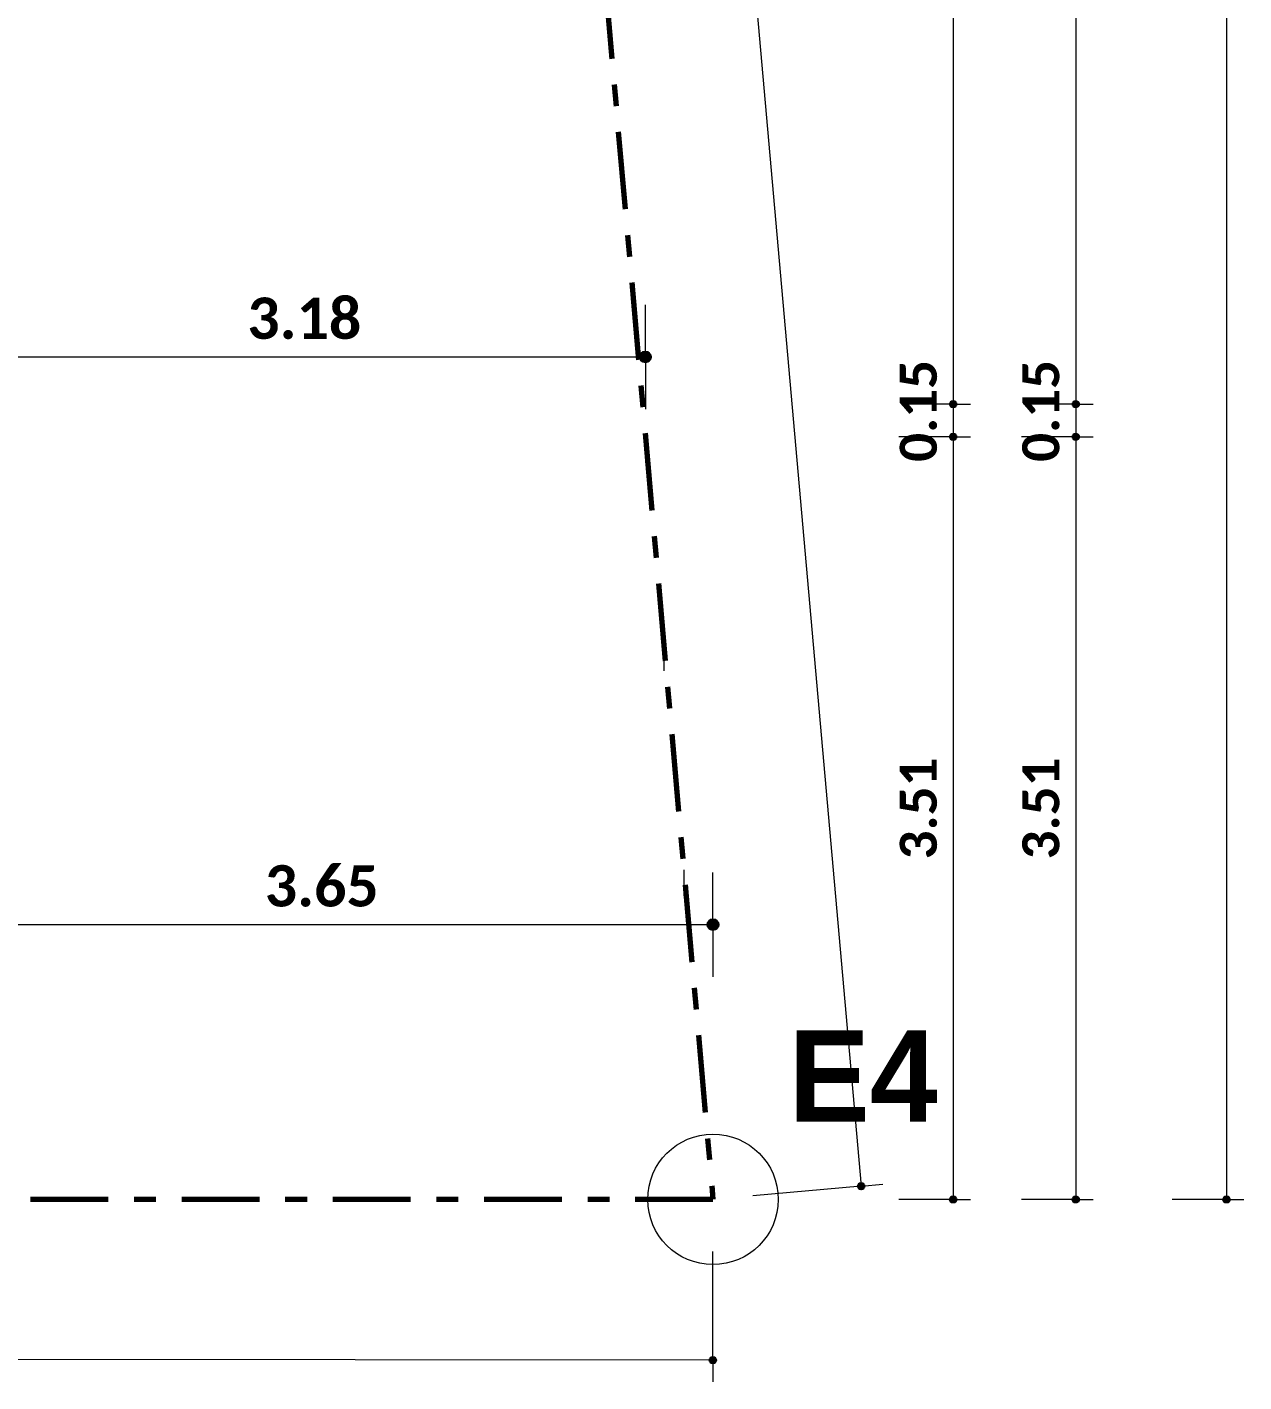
# Model space of a CAD drawing. Header units: metres. Extents: x -144 to 1000, y -717 to 29.
# Drawn here: x 522.62 to 528.22, y -572.37 to -566.14 of the extents above; entities that cross this region are included whole.
import ezdxf

# ---------------------------------------------------------------- set-up
doc = ezdxf.new("R2010")
doc.units = ezdxf.units.M
doc.linetypes.add('Dash Dot 3_16_', pattern=[0.595313, 0.357187, -0.119063, 0, -0.119063])
doc.linetypes.add('Derribado', pattern=[0.36, 0.24, -0.12])
doc.layers.get('0').update_dxf_attribs({"color": 1})
for name, color, linetype, lineweight in [('A-ANNO-DIMS', 1, 'Continuous', 9), ('A-DETL', 1, 'Continuous', 9), ('A-DETL-THIN', 1, 'Continuous', 9), ('G-ANNO-TEXT', 2, 'Continuous', 9)]:
    doc.layers.add(name, color=color, linetype=linetype, lineweight=lineweight)
doc.styles.add('Britannic Bold_B', font='', dxfattribs={"width": 0.7})
doc.styles.add('Calibri_B_4', font='calibrib.ttf', dxfattribs={"height": 0.1125})
doc.styles.add('Calibri_B_8', font='calibrib.ttf', dxfattribs={"height": 0.9})
doc.styles.get('Britannic Bold_B').set_extended_font_data('Britannic Bold', bold=True)

# ---------------------------------------------------------------- blocks, each defined once
blk = doc.blocks.new('I')
at = {"layer": 'A-ANNO-DIMS', "lineweight": 25, "true_color": 0x0000ff}
h = blk.add_hatch(color=5, dxfattribs=at)
edge = h.paths.add_edge_path()
edge.add_arc((521.6951, -505.993), 0.025, 0, 360)
at = {"layer": 'A-ANNO-DIMS', "lineweight": 25}
h = blk.add_hatch(color=256, dxfattribs=at)
edge = h.paths.add_edge_path()
edge.add_arc((523.1111, -506.21), 0.015, 0, 360)
h = blk.add_hatch(color=256, dxfattribs=at)
edge = h.paths.add_edge_path()
edge.add_arc((523.1111, -506.21), 0.015, 0, 360)
h = blk.add_hatch(color=256, dxfattribs=at)
edge = h.paths.add_edge_path()
edge.add_arc((523.6743, -506.21), 0.015, 0, 360)
h = blk.add_hatch(color=256, dxfattribs=at)
edge = h.paths.add_edge_path()
edge.add_arc((523.6743, -506.21), 0.015, 0, 360)
h = blk.add_hatch(color=256, dxfattribs=at)
edge = h.paths.add_edge_path()
edge.add_arc((523.1111, -506.36), 0.015, 0, 360)
h = blk.add_hatch(color=256, dxfattribs=at)
edge = h.paths.add_edge_path()
edge.add_arc((523.1111, -506.36), 0.015, 0, 360)
h = blk.add_hatch(color=256, dxfattribs=at)
edge = h.paths.add_edge_path()
edge.add_arc((523.6743, -506.36), 0.015, 0, 360)
h = blk.add_hatch(color=256, dxfattribs=at)
edge = h.paths.add_edge_path()
edge.add_arc((523.6743, -506.36), 0.015, 0, 360)
at = {"layer": 'A-ANNO-DIMS', "lineweight": 25, "true_color": 0x0000ff}
h = blk.add_hatch(color=5, dxfattribs=at)
edge = h.paths.add_edge_path()
edge.add_arc((522.0062, -508.6044), 0.025, 0, 360)
h = blk.add_hatch(color=5, dxfattribs=at)
edge = h.paths.add_edge_path()
edge.add_arc((522.6879, -509.8081), 0.015, 0, 360)
at = {"layer": 'A-ANNO-DIMS', "lineweight": 25}
h = blk.add_hatch(color=256, dxfattribs=at)
edge = h.paths.add_edge_path()
edge.add_arc((523.1111, -509.8685), 0.015, 0, 360)
h = blk.add_hatch(color=256, dxfattribs=at)
edge = h.paths.add_edge_path()
edge.add_arc((523.6743, -509.8685), 0.015, 0, 360)
h = blk.add_hatch(color=256, dxfattribs=at)
edge = h.paths.add_edge_path()
edge.add_arc((524.3677, -509.8685), 0.015, 0, 360)
at = {"layer": 'A-ANNO-DIMS', "lineweight": 25, "true_color": 0x0000ff}
h = blk.add_hatch(color=5, dxfattribs=at)
edge = h.paths.add_edge_path()
edge.add_arc((522.0056, -510.6083), 0.015, 0, 360)
at = {"layer": 'A-ANNO-DIMS', "color": 5, "true_color": 0x0000ff}
for p, q in [((520.2875, -482.7343), (522.6879, -509.8081)), ((521.6951, -505.993), (521.6951, -505.753)), ((518.5107, -505.993), (521.6951, -505.993)), ((521.6951, -505.993), (521.6951, -506.233)), ((522.0062, -508.6044), (522.0062, -508.3644)), ((518.3607, -508.6044), (522.0062, -508.6044)), ((522.0062, -508.6044), (522.0062, -508.8444)), ((522.6879, -509.8081), (522.1898, -509.8522)), ((522.6879, -509.8081), (522.7875, -509.7992)), ((522.0056, -510.6083), (522.006, -510.1083)), ((522.0056, -510.6083), (491.1437, -510.584)), ((522.0056, -510.6083), (522.0055, -510.7083))]:
    blk.add_line(p, q, dxfattribs=at)
at = {"layer": 'A-ANNO-DIMS'}
for p, q in [((524.3677, -485.26), (524.3677, -509.8685)), ((523.1111, -497.66), (523.1111, -506.21)), ((523.6743, -502.36), (523.6743, -506.21)), ((523.1111, -506.21), (523.1911, -506.21)), ((523.1111, -506.21), (523.1111, -506.36)), ((523.1111, -506.21), (523.1911, -506.21)), ((523.6743, -506.21), (523.7543, -506.21)), ((523.6743, -506.21), (523.6743, -506.36)), ((523.6743, -506.21), (523.7543, -506.21)), ((523.1111, -506.36), (522.8611, -506.36)), ((523.1111, -506.36), (522.8611, -506.36)), ((523.1111, -506.36), (523.1911, -506.36)), ((523.1111, -506.36), (523.1111, -509.8685)), ((523.1111, -506.36), (523.1911, -506.36)), ((523.6743, -506.36), (523.4243, -506.36)), ((523.6743, -506.36), (523.4243, -506.36)), ((523.6743, -506.36), (523.7543, -506.36)), ((523.6743, -506.36), (523.6743, -509.8685)), ((523.6743, -506.36), (523.7543, -506.36)), ((523.1111, -509.8685), (522.8611, -509.8685)), ((523.1111, -509.8685), (523.1911, -509.8685)), ((523.6743, -509.8685), (523.4243, -509.8685)), ((523.6743, -509.8685), (523.7543, -509.8685)), ((524.3677, -509.8685), (524.1177, -509.8685)), ((524.3677, -509.8685), (524.4477, -509.8685))]:
    blk.add_line(p, q, dxfattribs=at)
at = {"layer": 'A-ANNO-DIMS', "linetype": 'Derribado'}
for p, q in [((523.1111, -506.21), (522.8611, -506.21)), ((523.1111, -506.21), (522.8611, -506.21)), ((523.6743, -506.21), (523.4243, -506.21)), ((523.6743, -506.21), (523.4243, -506.21))]:
    blk.add_line(p, q, dxfattribs=at)
at = {"layer": 'A-ANNO-DIMS', "color": 5, "lineweight": 25, "true_color": 0x0000ff}
for centre, radius in [((521.6951, -505.993), 0.025), ((522.0062, -508.6044), 0.025), ((522.6879, -509.8081), 0.015), ((522.0056, -510.6083), 0.015)]:
    blk.add_circle(centre, radius, dxfattribs=at)
at = {"layer": 'A-ANNO-DIMS', "lineweight": 25}
for centre in [(523.1111, -506.21), (523.1111, -506.21), (523.6743, -506.21), (523.6743, -506.21), (523.1111, -506.36), (523.1111, -506.36), (523.6743, -506.36), (523.6743, -506.36), (523.1111, -509.8685), (523.6743, -509.8685), (524.3677, -509.8685)]:
    blk.add_circle(centre, 0.015, dxfattribs=at)
at = {"layer": 'A-DETL', "color": 7, "linetype": 'Dash Dot 3_16_', "lineweight": 70}
for p, q in [((519.6058, -482.7947), (522.0062, -509.8685)), ((522.0062, -509.8685), (491.1443, -509.8685))]:
    blk.add_line(p, q, dxfattribs=at)
at = {"layer": 'A-DETL', "color": 253, "true_color": 0xb6b6b6}
for p, q in [((521.6951, -506.36), (521.6951, -506.48)), ((521.6951, -506.36), (521.6951, -506.48)), ((521.7799, -507.3162), (521.7799, -507.4362)), ((521.7799, -507.3162), (521.7799, -507.4362)), ((521.8718, -508.3522), (521.8718, -508.4722)), ((521.8718, -508.3522), (521.8718, -508.4722))]:
    blk.add_line(p, q, dxfattribs=at)
at = {"layer": 'A-DETL-THIN'}
blk.add_circle((522.0062, -509.8685), 0.3, dxfattribs=at)
at = {"layer": 'A-ANNO-DIMS', "color": 5, "true_color": 0x0000ff, "char_height": 0.19, "width": 0.572076, "attachment_point": 1, "line_spacing_factor": 1.158048, "style": 'Calibri_B_8'}
for s, insert in [('3.18', (519.8646, -505.7197)), ('3.65', (519.9451, -508.331))]:
    blk.add_mtext(s, dxfattribs=dict(at, insert=insert))
at = {"layer": 'A-ANNO-DIMS', "char_height": 0.17, "width": 0.456734, "attachment_point": 1, "rotation": 90, "line_spacing_factor": 1.158048, "style": 'Calibri_B_4'}
for s, insert in [('0.15', (522.8654, -506.4753)), ('0.15', (523.4286, -506.4753)), ('3.51', (522.8654, -508.3045)), ('3.51', (523.4286, -508.3045))]:
    blk.add_mtext(s, dxfattribs=dict(at, insert=insert))
at = {"layer": 'G-ANNO-TEXT', "style": 'Britannic Bold_B'}
blk.add_text('E4', height=0.42, dxfattribs=at).set_placement((522.3531, -509.5114))

msp = doc.modelspace()

# ---------------------------------------------------------------- block references
at = {"color": 3}
msp.add_blockref('I', (3.7693, -61.665), dxfattribs=at)

doc.saveas('drawing.dxf')
